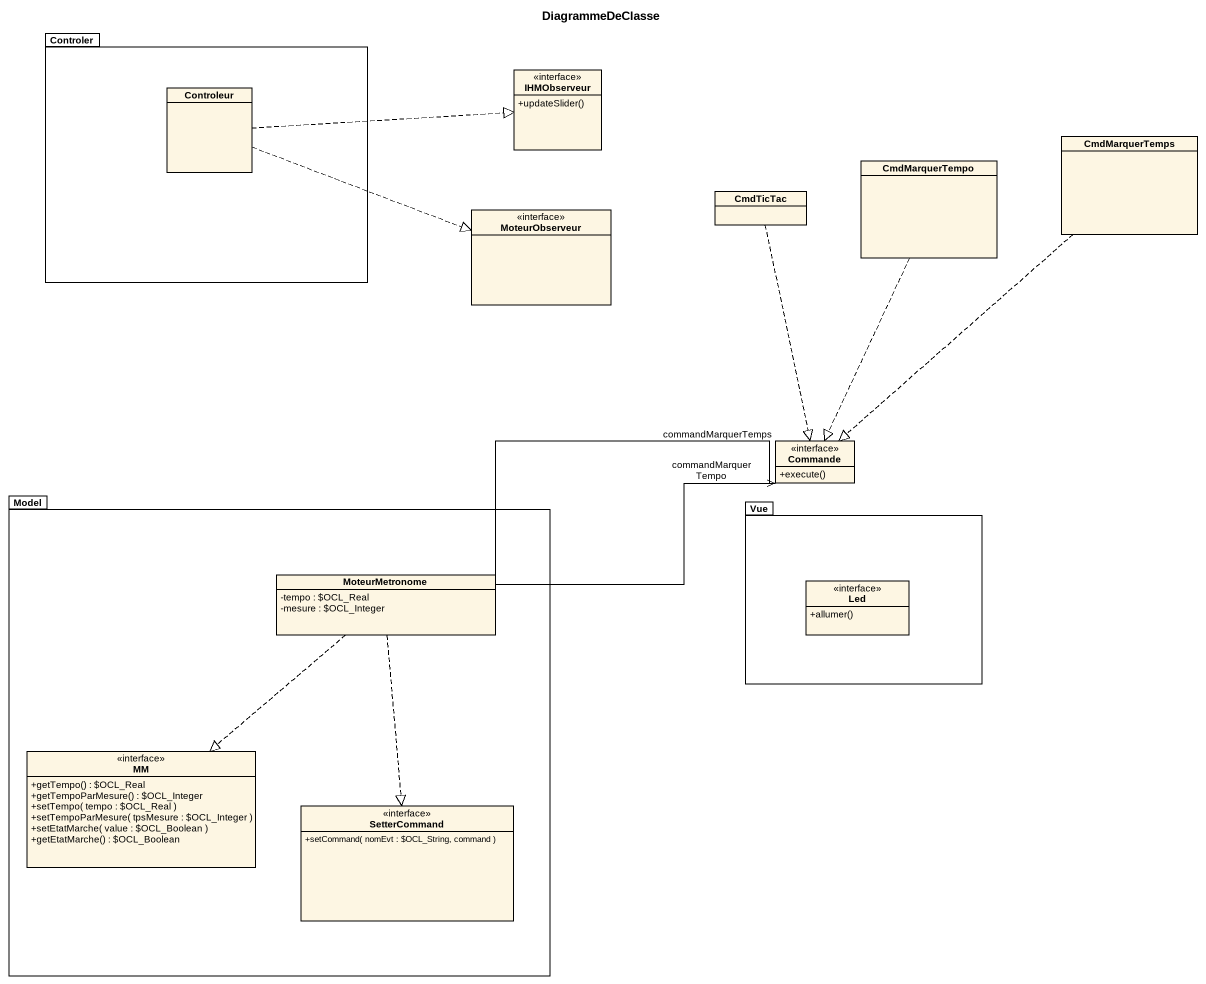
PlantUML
@startuml
title DiagrammeDeClasse
hide circle
hide empty members
skinparam classAttributeIconSize 0
package Controler {
  class Controleur
}
interface IHMObserveur {
  +updateSlider()
}
class CmdMarquerTemps
class CmdMarquerTempo
interface MoteurObserveur
class CmdTicTac
interface Commande {
  +execute()
}
package Model {
  class MoteurMetronome {
    -tempo : ~$OCL_Real
    -mesure : ~$OCL_Integer
  }
  interface MM {
    +getTempo() : ~$OCL_Real
    +getTempoParMesure() : ~$OCL_Integer
    +setTempo( tempo : ~$OCL_Real )
    +setTempoParMesure( tpsMesure : ~$OCL_Integer )
    +setEtatMarche( value : ~$OCL_Boolean )
    +getEtatMarche() : ~$OCL_Boolean
  }
  interface SetterCommand {
    +setCommand( nomEvt : ~$OCL_String, command )
  }
}
package Vue {
  interface Led {
    +allumer()
  }
}
Controleur .right.|> IHMObserveur
Controleur .right.|> MoteurObserveur
CmdMarquerTemps ..|> Commande
CmdMarquerTempo ..|> Commande
CmdTicTac ..|> Commande
MoteurMetronome -right-> Commande : commandMarquerTempo
MoteurMetronome -right-> Commande : commandMarquerTemps
MoteurMetronome ..|> MM
MoteurMetronome ..|> SetterCommand
@enduml
